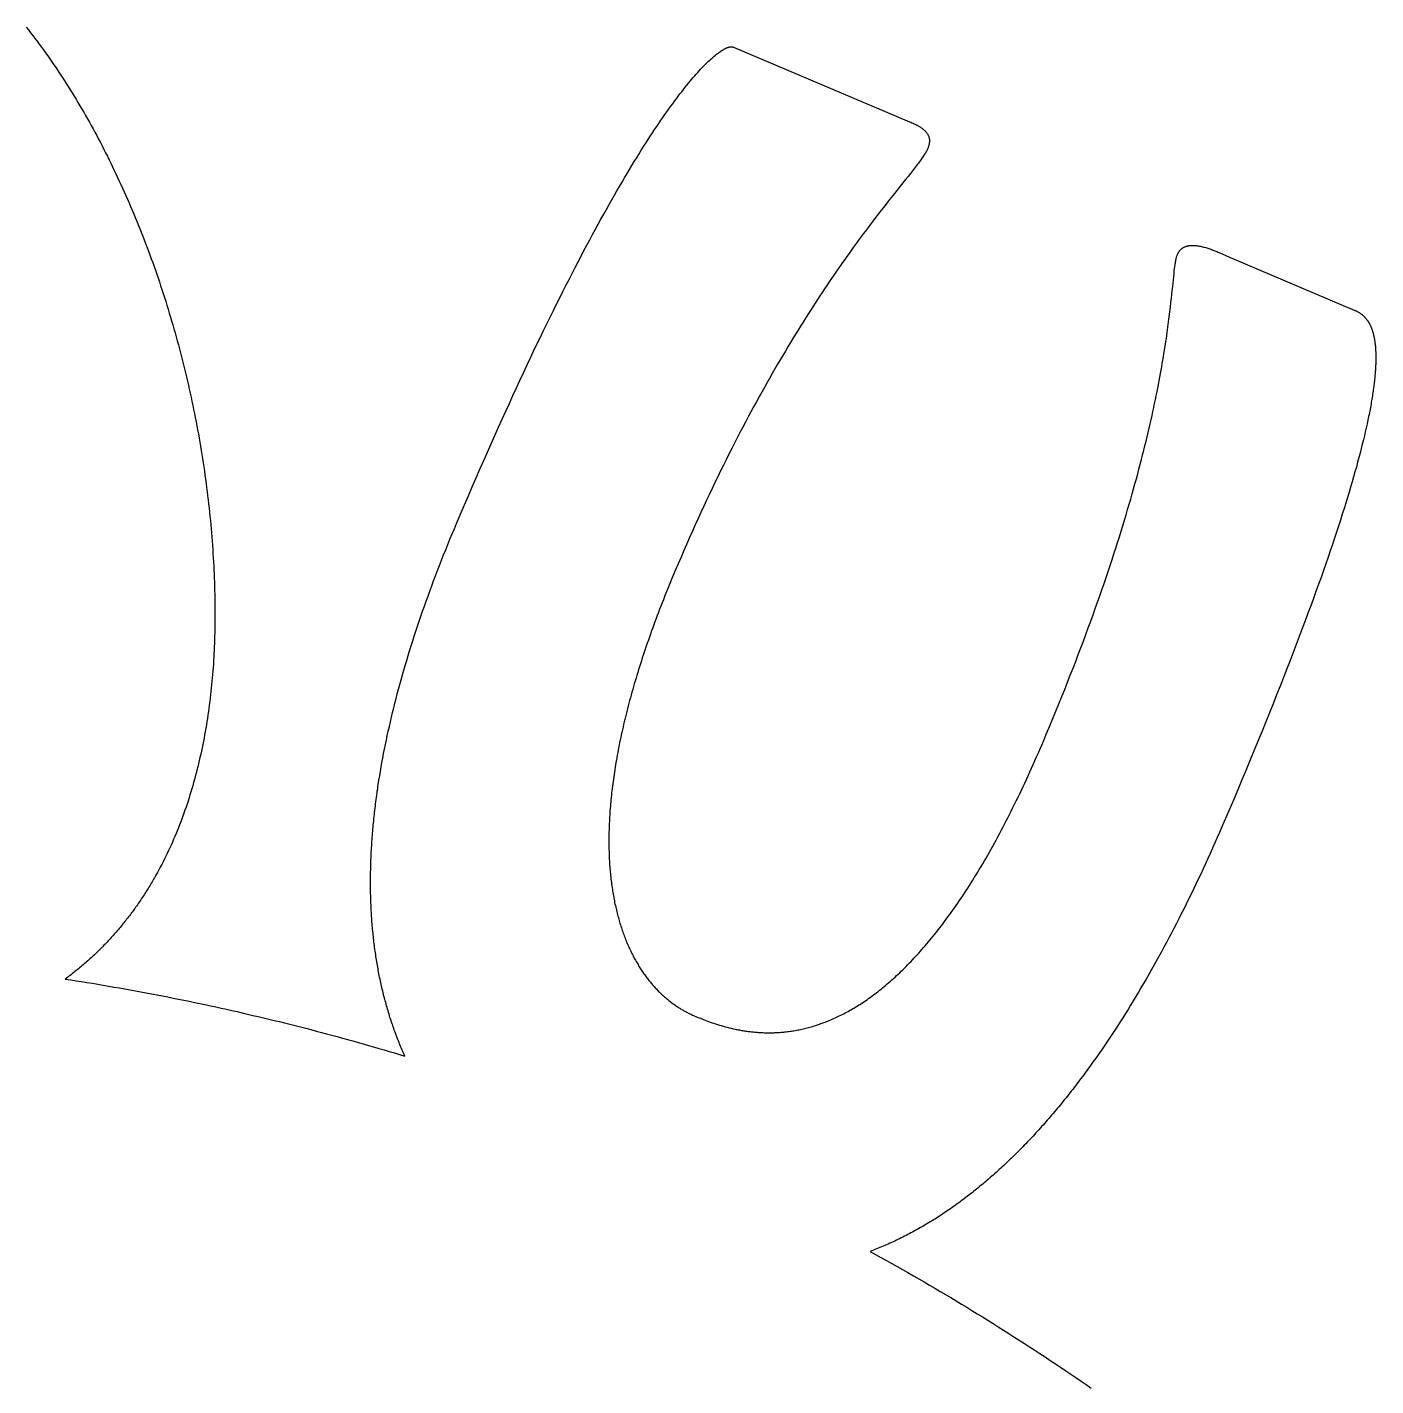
# Model space of a CAD drawing. Extents: x 156 to 510, y 849 to 1306.
# Drawn here: x 391.92 to 423.74, y 1077.97 to 1110.04 of the extents above; entities that cross this region are included whole.
import ezdxf

# ---------------------------------------------------------------- set-up
doc = ezdxf.new("R2010")
doc.units = 0
doc.layers.add('color#3f3f3fff', color=1, linetype='CONTINUOUS')

msp = doc.modelspace()

# ---------------------------------------------------------------- linework, layer by layer
at = {"layer": 'color#3f3f3fff'}
msp.add_lwpolyline([(391.892, 1110.045), (391.944, 1109.979), (391.995, 1109.913), (392.047, 1109.846), (392.098, 1109.779), (392.149, 1109.711), (392.199, 1109.643), (392.25, 1109.575), (392.3, 1109.506), (392.35, 1109.436), (392.4, 1109.366), (392.449, 1109.296), (392.498, 1109.225), (392.547, 1109.154), (392.596, 1109.082), (392.644, 1109.01), (392.692, 1108.938), (392.74, 1108.865), (392.788, 1108.791), (392.835, 1108.718), (392.882, 1108.644), (392.929, 1108.569), (392.976, 1108.494), (393.022, 1108.419), (393.068, 1108.343), (393.114, 1108.266), (393.159, 1108.19), (393.204, 1108.113), (393.249, 1108.036), (393.294, 1107.958), (393.338, 1107.88), (393.383, 1107.801), (393.426, 1107.722), (393.47, 1107.643), (393.513, 1107.564), (393.556, 1107.484), (393.599, 1107.403), (393.642, 1107.323), (393.684, 1107.242), (393.726, 1107.16), (393.767, 1107.079), (393.809, 1106.997), (393.85, 1106.914), (393.89, 1106.832), (393.931, 1106.749), (393.971, 1106.665), (394.011, 1106.582), (394.05, 1106.498), (394.09, 1106.413), (394.129, 1106.329), (394.167, 1106.244), (394.206, 1106.159), (394.244, 1106.073), (394.282, 1105.987), (394.319, 1105.901), (394.356, 1105.815), (394.393, 1105.728), (394.43, 1105.641), (394.466, 1105.554), (394.502, 1105.467), (394.538, 1105.379), (394.573, 1105.291), (394.608, 1105.203), (394.643, 1105.114), (394.677, 1105.026), (394.711, 1104.937), (394.745, 1104.847), (394.778, 1104.758), (394.812, 1104.668), (394.844, 1104.578), (394.877, 1104.488), (394.909, 1104.397), (394.941, 1104.307), (394.972, 1104.216), (395.004, 1104.125), (395.035, 1104.033), (395.065, 1103.942), (395.095, 1103.85), (395.125, 1103.758), (395.155, 1103.666), (395.184, 1103.574), (395.213, 1103.481), (395.241, 1103.389), (395.27, 1103.296), (395.298, 1103.203), (395.325, 1103.109), (395.352, 1103.016), (395.379, 1102.922), (395.406, 1102.829), (395.432, 1102.735), (395.458, 1102.641), (395.483, 1102.546), (395.508, 1102.452), (395.533, 1102.358), (395.558, 1102.263), (395.582, 1102.168), (395.606, 1102.073), (395.629, 1101.978), (395.652, 1101.883), (395.675, 1101.788), (395.697, 1101.692), (395.719, 1101.596), (395.741, 1101.501), (395.762, 1101.405), (395.783, 1101.309), (395.804, 1101.213), (395.824, 1101.117), (395.844, 1101.021), (395.863, 1100.924), (395.882, 1100.828), (395.901, 1100.731), (395.919, 1100.635), (395.937, 1100.538), (395.955, 1100.442), (395.972, 1100.345), (395.989, 1100.248), (396.006, 1100.151), (396.022, 1100.054), (396.038, 1099.957), (396.053, 1099.86), (396.068, 1099.763), (396.083, 1099.665), (396.097, 1099.568), (396.111, 1099.471), (396.124, 1099.374), (396.137, 1099.276), (396.15, 1099.179), (396.162, 1099.082), (396.174, 1098.984), (396.186, 1098.887), (396.197, 1098.789), (396.208, 1098.692), (396.218, 1098.594), (396.228, 1098.497), (396.238, 1098.399), (396.247, 1098.302), (396.256, 1098.204), (396.264, 1098.107), (396.272, 1098.01), (396.28, 1097.912), (396.287, 1097.815), (396.294, 1097.717), (396.3, 1097.62), (396.306, 1097.523), (396.312, 1097.426), (396.317, 1097.328), (396.322, 1097.231), (396.326, 1097.134), (396.33, 1097.037), (396.334, 1096.94), (396.337, 1096.843), (396.34, 1096.746), (396.342, 1096.649), (396.344, 1096.552), (396.345, 1096.456), (396.346, 1096.359), (396.347, 1096.263), (396.347, 1096.166), (396.347, 1096.083), (396.346, 1095.999), (396.345, 1095.916), (396.344, 1095.833), (396.342, 1095.749), (396.34, 1095.667), (396.338, 1095.584), (396.335, 1095.501), (396.331, 1095.419), (396.328, 1095.336), (396.324, 1095.254), (396.319, 1095.172), (396.314, 1095.091), (396.309, 1095.009), (396.303, 1094.928), (396.297, 1094.846), (396.291, 1094.765), (396.284, 1094.684), (396.276, 1094.604), (396.269, 1094.523), (396.26, 1094.443), (396.252, 1094.363), (396.243, 1094.283), (396.234, 1094.203), (396.224, 1094.124), (396.214, 1094.044), (396.203, 1093.965), (396.192, 1093.887), (396.181, 1093.808), (396.169, 1093.729), (396.157, 1093.651), (396.144, 1093.573), (396.131, 1093.496), (396.117, 1093.418), (396.103, 1093.341), (396.089, 1093.264), (396.074, 1093.187), (396.059, 1093.11), (396.043, 1093.034), (396.027, 1092.958), (396.011, 1092.882), (395.994, 1092.807), (395.977, 1092.731), (395.959, 1092.656), (395.941, 1092.581), (395.922, 1092.507), (395.903, 1092.433), (395.883, 1092.359), (395.864, 1092.285), (395.843, 1092.212), (395.822, 1092.138), (395.801, 1092.066), (395.779, 1091.993), (395.757, 1091.921), (395.735, 1091.849), (395.712, 1091.777), (395.688, 1091.706), (395.664, 1091.635), (395.64, 1091.564), (395.615, 1091.493), (395.59, 1091.423), (395.564, 1091.353), (395.538, 1091.284), (395.511, 1091.214), (395.484, 1091.145), (395.456, 1091.077), (395.428, 1091.009), (395.4, 1090.941), (395.371, 1090.873), (395.342, 1090.806), (395.312, 1090.739), (395.282, 1090.672), (395.251, 1090.606), (395.22, 1090.54), (395.188, 1090.475), (395.156, 1090.409), (395.123, 1090.344), (395.09, 1090.28), (395.056, 1090.216), (395.022, 1090.152), (394.988, 1090.089), (394.953, 1090.026), (394.917, 1089.963), (394.9, 1089.932), (394.882, 1089.901), (394.863, 1089.87), (394.845, 1089.839), (394.827, 1089.808), (394.808, 1089.777), (394.79, 1089.747), (394.771, 1089.716), (394.752, 1089.686), (394.733, 1089.655), (394.714, 1089.625), (394.695, 1089.595), (394.675, 1089.565), (394.656, 1089.535), (394.636, 1089.505), (394.617, 1089.476), (394.597, 1089.446), (394.577, 1089.416), (394.557, 1089.387), (394.537, 1089.358), (394.516, 1089.328), (394.496, 1089.299), (394.475, 1089.27), (394.455, 1089.241), (394.434, 1089.212), (394.413, 1089.184), (394.392, 1089.155), (394.371, 1089.127), (394.35, 1089.098), (394.328, 1089.07), (394.307, 1089.042), (394.285, 1089.014), (394.263, 1088.986), (394.241, 1088.958), (394.219, 1088.93), (394.197, 1088.902), (394.175, 1088.875), (394.152, 1088.847), (394.13, 1088.82), (394.107, 1088.793), (394.085, 1088.765), (394.062, 1088.738), (394.039, 1088.711), (394.015, 1088.685), (393.992, 1088.658), (393.969, 1088.631), (393.945, 1088.605), (393.922, 1088.578), (393.898, 1088.552), (393.874, 1088.526), (393.85, 1088.5), (393.826, 1088.474), (393.802, 1088.448), (393.777, 1088.423), (393.753, 1088.397), (393.728, 1088.371), (393.703, 1088.346), (393.678, 1088.321), (393.653, 1088.296), (393.628, 1088.271), (393.603, 1088.246), (393.578, 1088.221), (393.552, 1088.196), (393.526, 1088.172), (393.501, 1088.147), (393.475, 1088.123), (393.449, 1088.099), (393.423, 1088.075), (393.396, 1088.051), (393.37, 1088.027), (393.343, 1088.003), (393.317, 1087.98), (393.29, 1087.956), (393.263, 1087.933), (393.236, 1087.909), (393.209, 1087.886), (393.181, 1087.863), (393.154, 1087.84), (393.126, 1087.818), (393.099, 1087.795), (393.071, 1087.773), (393.043, 1087.75), (393.015, 1087.728), (392.986, 1087.706), (392.958, 1087.684), (392.93, 1087.662), (392.901, 1087.64), (392.872, 1087.618), (392.843, 1087.597), (392.814, 1087.575), (392.942, 1087.556), (393.07, 1087.536), (393.198, 1087.515), (393.326, 1087.495), (393.454, 1087.474), (393.582, 1087.452), (393.709, 1087.431), (393.837, 1087.409), (393.964, 1087.387), (394.091, 1087.365), (394.219, 1087.342), (394.346, 1087.32), (394.473, 1087.296), (394.6, 1087.273), (394.726, 1087.249), (394.853, 1087.225), (394.98, 1087.201), (395.106, 1087.177), (395.233, 1087.152), (395.359, 1087.127), (395.485, 1087.102), (395.612, 1087.076), (395.738, 1087.05), (395.864, 1087.024), (395.99, 1086.998), (396.115, 1086.971), (396.241, 1086.944), (396.367, 1086.917), (396.492, 1086.889), (396.618, 1086.861), (396.743, 1086.833), (396.868, 1086.805), (396.993, 1086.776), (397.118, 1086.748), (397.243, 1086.718), (397.368, 1086.689), (397.493, 1086.659), (397.618, 1086.629), (397.742, 1086.599), (397.867, 1086.569), (397.991, 1086.538), (398.116, 1086.507), (398.24, 1086.476), (398.364, 1086.444), (398.488, 1086.412), (398.612, 1086.38), (398.736, 1086.348), (398.86, 1086.315), (398.983, 1086.282), (399.107, 1086.249), (399.23, 1086.215), (399.354, 1086.182), (399.477, 1086.148), (399.6, 1086.113), (399.724, 1086.079), (399.847, 1086.044), (399.969, 1086.009), (400.092, 1085.974), (400.215, 1085.938), (400.338, 1085.902), (400.46, 1085.866), (400.583, 1085.83), (400.705, 1085.793), (400.827, 1085.756), (400.812, 1085.792), (400.796, 1085.827), (400.78, 1085.863), (400.765, 1085.898), (400.75, 1085.934), (400.735, 1085.97), (400.72, 1086.006), (400.705, 1086.042), (400.691, 1086.078), (400.676, 1086.114), (400.662, 1086.151), (400.648, 1086.187), (400.634, 1086.224), (400.62, 1086.26), (400.606, 1086.297), (400.593, 1086.334), (400.58, 1086.371), (400.566, 1086.408), (400.553, 1086.446), (400.541, 1086.483), (400.528, 1086.52), (400.515, 1086.558), (400.503, 1086.596), (400.491, 1086.634), (400.478, 1086.671), (400.466, 1086.709), (400.455, 1086.748), (400.443, 1086.786), (400.432, 1086.824), (400.42, 1086.863), (400.409, 1086.901), (400.398, 1086.94), (400.387, 1086.979), (400.376, 1087.018), (400.366, 1087.057), (400.355, 1087.096), (400.345, 1087.135), (400.335, 1087.174), (400.325, 1087.214), (400.315, 1087.253), (400.306, 1087.293), (400.296, 1087.333), (400.287, 1087.373), (400.278, 1087.413), (400.269, 1087.453), (400.26, 1087.493), (400.251, 1087.534), (400.243, 1087.574), (400.234, 1087.614), (400.226, 1087.655), (400.218, 1087.696), (400.21, 1087.737), (400.202, 1087.778), (400.195, 1087.819), (400.187, 1087.86), (400.18, 1087.901), (400.173, 1087.943), (400.166, 1087.984), (400.159, 1088.026), (400.153, 1088.068), (400.146, 1088.11), (400.14, 1088.152), (400.134, 1088.194), (400.128, 1088.236), (400.122, 1088.278), (400.116, 1088.321), (400.111, 1088.363), (400.105, 1088.406), (400.1, 1088.448), (400.095, 1088.491), (400.09, 1088.534), (400.086, 1088.577), (400.081, 1088.621), (400.077, 1088.664), (400.072, 1088.707), (400.068, 1088.751), (400.064, 1088.794), (400.061, 1088.838), (400.057, 1088.882), (400.053, 1088.926), (400.05, 1088.97), (400.047, 1089.014), (400.044, 1089.058), (400.041, 1089.103), (400.039, 1089.147), (400.036, 1089.192), (400.034, 1089.236), (400.032, 1089.281), (400.03, 1089.326), (400.028, 1089.371), (400.026, 1089.416), (400.025, 1089.461), (400.023, 1089.507), (400.022, 1089.552), (400.021, 1089.598), (400.02, 1089.643), (400.02, 1089.689), (400.019, 1089.735), (400.019, 1089.781), (400.019, 1089.827), (400.019, 1089.873), (400.019, 1089.92), (400.019, 1089.966), (400.019, 1090.013), (400.02, 1090.059), (400.021, 1090.106), (400.022, 1090.153), (400.023, 1090.2), (400.024, 1090.247), (400.025, 1090.294), (400.027, 1090.341), (400.029, 1090.389), (400.031, 1090.436), (400.033, 1090.484), (400.035, 1090.532), (400.037, 1090.579), (400.04, 1090.627), (400.043, 1090.675), (400.046, 1090.724), (400.049, 1090.772), (400.052, 1090.82), (400.055, 1090.869), (400.059, 1090.917), (400.063, 1090.966), (400.067, 1091.015), (400.071, 1091.064), (400.075, 1091.113), (400.079, 1091.162), (400.084, 1091.211), (400.089, 1091.26), (400.093, 1091.31), (400.099, 1091.359), (400.104, 1091.409), (400.109, 1091.459), (400.115, 1091.509), (400.12, 1091.559), (400.126, 1091.609), (400.132, 1091.659), (400.139, 1091.709), (400.145, 1091.76), (400.152, 1091.81), (400.158, 1091.861), (400.165, 1091.912), (400.172, 1091.962), (400.179, 1092.013), (400.187, 1092.065), (400.194, 1092.116), (400.202, 1092.167), (400.218, 1092.27), (400.235, 1092.373), (400.252, 1092.477), (400.27, 1092.581), (400.289, 1092.686), (400.308, 1092.791), (400.328, 1092.896), (400.349, 1093.002), (400.37, 1093.108), (400.392, 1093.215), (400.415, 1093.322), (400.438, 1093.43), (400.463, 1093.538), (400.487, 1093.646), (400.513, 1093.755), (400.539, 1093.864), (400.566, 1093.974), (400.593, 1094.084), (400.622, 1094.195), (400.651, 1094.306), (400.68, 1094.417), (400.71, 1094.529), (400.741, 1094.641), (400.773, 1094.754), (400.805, 1094.867), (400.839, 1094.98), (400.872, 1095.094), (400.907, 1095.209), (400.942, 1095.324), (400.978, 1095.439), (401.014, 1095.555), (401.052, 1095.671), (401.089, 1095.787), (401.128, 1095.904), (401.167, 1096.021), (401.208, 1096.139), (401.248, 1096.257), (401.29, 1096.376), (401.332, 1096.495), (401.375, 1096.615), (401.418, 1096.734), (401.463, 1096.855), (401.508, 1096.976), (401.553, 1097.097), (401.6, 1097.218), (401.647, 1097.34), (401.695, 1097.463), (401.743, 1097.586), (401.793, 1097.709), (401.842, 1097.832), (401.893, 1097.957), (401.945, 1098.081), (401.997, 1098.206), (402.05, 1098.331), (402.143, 1098.551), (402.236, 1098.768), (402.328, 1098.982), (402.419, 1099.194), (402.509, 1099.403), (402.599, 1099.609), (402.689, 1099.813), (402.777, 1100.014), (402.865, 1100.212), (402.953, 1100.408), (403.039, 1100.601), (403.125, 1100.792), (403.21, 1100.98), (403.295, 1101.165), (403.379, 1101.349), (403.462, 1101.529), (403.545, 1101.707), (403.626, 1101.883), (403.708, 1102.056), (403.788, 1102.227), (403.868, 1102.395), (403.947, 1102.561), (404.026, 1102.724), (404.104, 1102.885), (404.181, 1103.044), (404.258, 1103.2), (404.333, 1103.354), (404.409, 1103.506), (404.483, 1103.655), (404.557, 1103.802), (404.63, 1103.947), (404.703, 1104.09), (404.775, 1104.23), (404.846, 1104.368), (404.916, 1104.504), (404.986, 1104.638), (405.055, 1104.769), (405.124, 1104.898), (405.192, 1105.026), (405.259, 1105.151), (405.326, 1105.274), (405.391, 1105.394), (405.457, 1105.513), (405.521, 1105.63), (405.585, 1105.744), (405.648, 1105.857), (405.711, 1105.967), (405.773, 1106.076), (405.834, 1106.182), (405.894, 1106.287), (405.954, 1106.389), (406.013, 1106.49), (406.072, 1106.589), (406.13, 1106.685), (406.187, 1106.78), (406.244, 1106.873), (406.3, 1106.964), (406.355, 1107.053), (406.409, 1107.14), (406.463, 1107.226), (406.517, 1107.31), (406.569, 1107.391), (406.621, 1107.471), (406.672, 1107.55), (406.723, 1107.626), (406.773, 1107.701), (406.822, 1107.774), (406.871, 1107.846), (406.919, 1107.915), (406.966, 1107.983), (407.013, 1108.05), (407.059, 1108.114), (407.104, 1108.177), (407.149, 1108.239), (407.193, 1108.298), (407.236, 1108.357), (407.279, 1108.413), (407.321, 1108.468), (407.362, 1108.522), (407.403, 1108.574), (407.443, 1108.625), (407.482, 1108.674), (407.521, 1108.721), (407.559, 1108.767), (407.596, 1108.812), (407.633, 1108.855), (407.669, 1108.897), (407.705, 1108.937), (407.739, 1108.976), (407.773, 1109.014), (407.807, 1109.05), (407.84, 1109.085), (407.872, 1109.118), (407.903, 1109.15), (407.934, 1109.181), (407.964, 1109.211), (407.994, 1109.239), (408.023, 1109.266), (408.051, 1109.292), (408.079, 1109.317), (408.106, 1109.34), (408.132, 1109.363), (408.157, 1109.384), (408.182, 1109.404), (408.207, 1109.422), (408.23, 1109.44), (408.253, 1109.457), (408.276, 1109.472), (408.297, 1109.486), (408.318, 1109.5), (408.339, 1109.512), (408.358, 1109.523), (408.377, 1109.533), (408.387, 1109.538), (408.396, 1109.542), (408.405, 1109.546), (408.414, 1109.55), (408.422, 1109.554), (408.431, 1109.558), (408.439, 1109.561), (408.447, 1109.564), (408.455, 1109.566), (408.463, 1109.569), (408.471, 1109.571), (408.478, 1109.573), (408.486, 1109.575), (408.493, 1109.577), (408.5, 1109.578), (408.507, 1109.579), (408.513, 1109.58), (408.52, 1109.581), (408.526, 1109.581), (408.532, 1109.582), (408.538, 1109.582), (408.544, 1109.581), (408.55, 1109.581), (408.555, 1109.58), (408.561, 1109.58), (408.566, 1109.579), (408.571, 1109.577), (408.576, 1109.576), (408.581, 1109.574), (408.585, 1109.573), (412.682, 1107.837), (412.738, 1107.813), (412.766, 1107.801), (412.794, 1107.788), (412.822, 1107.776), (412.85, 1107.763), (412.878, 1107.749), (412.892, 1107.742), (412.905, 1107.735), (412.919, 1107.728), (412.932, 1107.721), (412.945, 1107.714), (412.958, 1107.706), (412.971, 1107.698), (412.984, 1107.691), (412.996, 1107.683), (413.008, 1107.675), (413.02, 1107.667), (413.032, 1107.658), (413.043, 1107.65), (413.055, 1107.641), (413.066, 1107.632), (413.076, 1107.623), (413.087, 1107.614), (413.097, 1107.605), (413.106, 1107.595), (413.116, 1107.585), (413.125, 1107.575), (413.133, 1107.565), (413.141, 1107.555), (413.149, 1107.544), (413.156, 1107.534), (413.163, 1107.523), (413.17, 1107.511), (413.176, 1107.5), (413.182, 1107.488), (413.187, 1107.476), (413.191, 1107.464), (413.195, 1107.451), (413.199, 1107.439), (413.202, 1107.426), (413.205, 1107.413), (413.206, 1107.406), (413.207, 1107.399), (413.207, 1107.392), (413.208, 1107.385), (413.209, 1107.378), (413.209, 1107.371), (413.209, 1107.364), (413.209, 1107.357), (413.209, 1107.35), (413.209, 1107.342), (413.208, 1107.335), (413.208, 1107.327), (413.207, 1107.32), (413.206, 1107.312), (413.205, 1107.304), (413.204, 1107.297), (413.202, 1107.289), (413.201, 1107.281), (413.197, 1107.265), (413.193, 1107.248), (413.188, 1107.231), (413.182, 1107.214), (413.175, 1107.197), (413.168, 1107.179), (413.161, 1107.163), (413.153, 1107.146), (413.144, 1107.128), (413.134, 1107.11), (413.123, 1107.091), (413.112, 1107.071), (413.099, 1107.051), (413.086, 1107.03), (413.071, 1107.008), (413.056, 1106.986), (413.04, 1106.962), (413.023, 1106.938), (413.006, 1106.913), (412.987, 1106.888), (412.968, 1106.862), (412.948, 1106.835), (412.927, 1106.807), (412.905, 1106.778), (412.859, 1106.718), (412.81, 1106.655), (412.758, 1106.589), (412.703, 1106.52), (412.645, 1106.447), (412.52, 1106.29), (412.384, 1106.12), (412.312, 1106.029), (412.238, 1105.935), (412.161, 1105.836), (412.081, 1105.734), (411.999, 1105.628), (411.915, 1105.518), (411.871, 1105.462), (411.828, 1105.404), (411.783, 1105.345), (411.739, 1105.286), (411.693, 1105.225), (411.647, 1105.164), (411.601, 1105.101), (411.554, 1105.037), (411.506, 1104.972), (411.458, 1104.907), (411.41, 1104.84), (411.361, 1104.772), (411.311, 1104.702), (411.261, 1104.632), (411.21, 1104.561), (411.159, 1104.488), (411.108, 1104.415), (411.056, 1104.34), (411.003, 1104.264), (410.95, 1104.187), (410.897, 1104.109), (410.843, 1104.03), (410.789, 1103.95), (410.734, 1103.868), (410.679, 1103.785), (410.624, 1103.702), (410.568, 1103.616), (410.512, 1103.53), (410.455, 1103.443), (410.398, 1103.354), (410.34, 1103.264), (410.283, 1103.173), (410.225, 1103.08), (410.166, 1102.987), (410.107, 1102.892), (410.048, 1102.796), (409.988, 1102.699), (409.929, 1102.6), (409.868, 1102.5), (409.808, 1102.399), (409.747, 1102.296), (409.686, 1102.193), (409.625, 1102.088), (409.563, 1101.981), (409.501, 1101.873), (409.439, 1101.764), (409.376, 1101.654), (409.314, 1101.542), (409.251, 1101.429), (409.187, 1101.315), (409.124, 1101.199), (409.06, 1101.082), (408.996, 1100.964), (408.932, 1100.844), (408.868, 1100.723), (408.803, 1100.6), (408.738, 1100.476), (408.673, 1100.351), (408.608, 1100.224), (408.543, 1100.096), (408.478, 1099.966), (408.412, 1099.835), (408.346, 1099.702), (408.28, 1099.568), (408.214, 1099.433), (408.148, 1099.296), (408.082, 1099.158), (408.015, 1099.018), (407.949, 1098.877), (407.882, 1098.734), (407.815, 1098.589), (407.749, 1098.444), (407.682, 1098.296), (407.615, 1098.147), (407.548, 1097.997), (407.48, 1097.845), (407.413, 1097.692), (407.346, 1097.537), (407.279, 1097.38), (407.211, 1097.222), (407.178, 1097.144), (407.146, 1097.066), (407.114, 1096.988), (407.082, 1096.911), (407.05, 1096.834), (407.019, 1096.758), (406.989, 1096.681), (406.958, 1096.605), (406.929, 1096.53), (406.899, 1096.454), (406.87, 1096.38), (406.841, 1096.305), (406.813, 1096.231), (406.785, 1096.157), (406.757, 1096.083), (406.73, 1096.01), (406.703, 1095.937), (406.677, 1095.864), (406.651, 1095.791), (406.625, 1095.719), (406.6, 1095.648), (406.575, 1095.576), (406.55, 1095.505), (406.526, 1095.434), (406.502, 1095.364), (406.479, 1095.294), (406.456, 1095.224), (406.433, 1095.154), (406.411, 1095.085), (406.388, 1095.016), (406.367, 1094.948), (406.345, 1094.88), (406.324, 1094.812), (406.304, 1094.744), (406.284, 1094.677), (406.264, 1094.61), (406.244, 1094.543), (406.225, 1094.477), (406.206, 1094.411), (406.187, 1094.345), (406.169, 1094.28), (406.151, 1094.215), (406.134, 1094.15), (406.116, 1094.085), (406.1, 1094.021), (406.083, 1093.957), (406.067, 1093.894), (406.051, 1093.83), (406.035, 1093.768), (406.02, 1093.705), (406.005, 1093.643), (405.991, 1093.581), (405.977, 1093.519), (405.963, 1093.458), (405.949, 1093.396), (405.936, 1093.336), (405.923, 1093.275), (405.91, 1093.215), (405.898, 1093.155), (405.886, 1093.096), (405.874, 1093.036), (405.863, 1092.977), (405.852, 1092.919), (405.841, 1092.86), (405.83, 1092.802), (405.82, 1092.744), (405.81, 1092.687), (405.801, 1092.63), (405.791, 1092.573), (405.782, 1092.516), (405.774, 1092.46), (405.765, 1092.404), (405.757, 1092.349), (405.749, 1092.293), (405.742, 1092.238), (405.735, 1092.183), (405.728, 1092.129), (405.721, 1092.075), (405.715, 1092.021), (405.709, 1091.967), (405.703, 1091.914), (405.697, 1091.861), (405.692, 1091.808), (405.687, 1091.756), (405.682, 1091.704), (405.678, 1091.652), (405.674, 1091.6), (405.67, 1091.549), (405.666, 1091.498), (405.663, 1091.447), (405.66, 1091.397), (405.657, 1091.347), (405.655, 1091.297), (405.652, 1091.248), (405.65, 1091.198), (405.649, 1091.149), (405.647, 1091.101), (405.646, 1091.052), (405.645, 1091.004), (405.644, 1090.957), (405.644, 1090.909), (405.643, 1090.862), (405.643, 1090.815), (405.644, 1090.768), (405.644, 1090.722), (405.645, 1090.676), (405.646, 1090.63), (405.647, 1090.584), (405.648, 1090.539), (405.65, 1090.494), (405.652, 1090.449), (405.654, 1090.405), (405.657, 1090.361), (405.659, 1090.317), (405.662, 1090.274), (405.665, 1090.23), (405.669, 1090.187), (405.672, 1090.144), (405.676, 1090.102), (405.68, 1090.06), (405.684, 1090.018), (405.689, 1089.976), (405.693, 1089.935), (405.698, 1089.894), (405.703, 1089.853), (405.708, 1089.813), (405.714, 1089.772), (405.72, 1089.732), (405.726, 1089.693), (405.732, 1089.653), (405.738, 1089.614), (405.745, 1089.575), (405.751, 1089.536), (405.758, 1089.498), (405.766, 1089.46), (405.773, 1089.422), (405.78, 1089.385), (405.788, 1089.347), (405.796, 1089.31), (405.804, 1089.274), (405.813, 1089.237), (405.821, 1089.201), (405.83, 1089.165), (405.839, 1089.129), (405.848, 1089.094), (405.857, 1089.059), (405.867, 1089.024), (405.876, 1088.989), (405.886, 1088.955), (405.896, 1088.921), (405.906, 1088.887), (405.916, 1088.853), (405.927, 1088.82), (405.938, 1088.787), (405.949, 1088.754), (405.96, 1088.722), (405.971, 1088.689), (405.982, 1088.657), (405.994, 1088.626), (406.005, 1088.594), (406.017, 1088.563), (406.029, 1088.532), (406.041, 1088.501), (406.054, 1088.471), (406.066, 1088.441), (406.079, 1088.411), (406.091, 1088.381), (406.104, 1088.352), (406.117, 1088.322), (406.131, 1088.294), (406.144, 1088.265), (406.158, 1088.236), (406.171, 1088.208), (406.185, 1088.18), (406.199, 1088.153), (406.213, 1088.125), (406.227, 1088.098), (406.242, 1088.071), (406.256, 1088.045), (406.271, 1088.018), (406.286, 1087.992), (406.3, 1087.966), (406.316, 1087.94), (406.331, 1087.915), (406.346, 1087.89), (406.361, 1087.865), (406.377, 1087.84), (406.392, 1087.816), (406.408, 1087.792), (406.424, 1087.768), (406.44, 1087.744), (406.456, 1087.721), (406.472, 1087.697), (406.489, 1087.674), (406.505, 1087.652), (406.522, 1087.629), (406.538, 1087.607), (406.555, 1087.585), (406.572, 1087.563), (406.589, 1087.542), (406.606, 1087.521), (406.623, 1087.499), (406.641, 1087.479), (406.658, 1087.458), (406.675, 1087.438), (406.693, 1087.418), (406.711, 1087.398), (406.728, 1087.378), (406.746, 1087.359), (406.764, 1087.34), (406.782, 1087.321), (406.8, 1087.302), (406.818, 1087.284), (406.837, 1087.266), (406.855, 1087.248), (406.873, 1087.23), (406.892, 1087.213), (406.911, 1087.195), (406.929, 1087.178), (406.948, 1087.162), (406.967, 1087.145), (406.986, 1087.129), (407.005, 1087.113), (407.024, 1087.097), (407.043, 1087.081), (407.062, 1087.066), (407.081, 1087.05), (407.1, 1087.036), (407.12, 1087.021), (407.139, 1087.006), (407.158, 1086.992), (407.178, 1086.978), (407.197, 1086.964), (407.217, 1086.951), (407.237, 1086.937), (407.256, 1086.924), (407.276, 1086.911), (407.296, 1086.898), (407.316, 1086.886), (407.336, 1086.874), (407.355, 1086.862), (407.375, 1086.85), (407.395, 1086.838), (407.415, 1086.827), (407.436, 1086.816), (407.456, 1086.805), (407.476, 1086.794), (407.496, 1086.784), (407.516, 1086.773), (407.536, 1086.763), (407.557, 1086.754), (407.577, 1086.744), (407.597, 1086.735), (407.618, 1086.725), (407.638, 1086.716), (407.658, 1086.708), (407.693, 1086.693), (407.729, 1086.678), (407.765, 1086.663), (407.802, 1086.649), (407.839, 1086.634), (407.878, 1086.619), (407.917, 1086.604), (407.956, 1086.589), (407.996, 1086.574), (408.037, 1086.56), (408.079, 1086.545), (408.121, 1086.531), (408.163, 1086.517), (408.207, 1086.503), (408.251, 1086.489), (408.295, 1086.476), (408.34, 1086.463), (408.386, 1086.45), (408.432, 1086.438), (408.479, 1086.426), (408.527, 1086.414), (408.575, 1086.403), (408.624, 1086.393), (408.648, 1086.387), (408.673, 1086.382), (408.698, 1086.378), (408.723, 1086.373), (408.748, 1086.368), (408.773, 1086.364), (408.798, 1086.359), (408.824, 1086.355), (408.85, 1086.351), (408.875, 1086.347), (408.901, 1086.343), (408.927, 1086.34), (408.954, 1086.337), (408.98, 1086.333), (409.006, 1086.33), (409.033, 1086.327), (409.06, 1086.325), (409.087, 1086.322), (409.113, 1086.32), (409.141, 1086.318), (409.168, 1086.316), (409.195, 1086.314), (409.223, 1086.312), (409.25, 1086.311), (409.278, 1086.31), (409.306, 1086.309), (409.334, 1086.308), (409.362, 1086.307), (409.39, 1086.307), (409.419, 1086.307), (409.447, 1086.307), (409.476, 1086.307), (409.505, 1086.308), (409.534, 1086.309), (409.562, 1086.31), (409.592, 1086.311), (409.621, 1086.313), (409.65, 1086.314), (409.68, 1086.316), (409.709, 1086.319), (409.739, 1086.321), (409.769, 1086.324), (409.799, 1086.327), (409.829, 1086.33), (409.859, 1086.334), (409.889, 1086.338), (409.919, 1086.342), (409.95, 1086.346), (409.981, 1086.351), (410.011, 1086.356), (410.042, 1086.361), (410.073, 1086.367), (410.104, 1086.373), (410.135, 1086.379), (410.166, 1086.386), (410.198, 1086.392), (410.229, 1086.399), (410.261, 1086.407), (410.292, 1086.415), (410.324, 1086.423), (410.356, 1086.431), (410.388, 1086.44), (410.42, 1086.449), (410.452, 1086.458), (410.485, 1086.468), (410.517, 1086.478), (410.55, 1086.488), (410.582, 1086.499), (410.615, 1086.51), (410.648, 1086.522), (410.68, 1086.534), (410.713, 1086.546), (410.746, 1086.558), (410.78, 1086.571), (410.813, 1086.584), (410.846, 1086.598), (410.88, 1086.612), (410.913, 1086.627), (410.947, 1086.641), (410.981, 1086.657), (411.014, 1086.672), (411.048, 1086.688), (411.082, 1086.704), (411.116, 1086.721), (411.151, 1086.738), (411.185, 1086.756), (411.219, 1086.774), (411.254, 1086.792), (411.288, 1086.811), (411.323, 1086.831), (411.357, 1086.85), (411.392, 1086.87), (411.427, 1086.891), (411.462, 1086.912), (411.497, 1086.933), (411.532, 1086.955), (411.567, 1086.977), (411.602, 1087), (411.638, 1087.023), (411.673, 1087.047), (411.709, 1087.071), (411.744, 1087.096), (411.78, 1087.121), (411.816, 1087.146), (411.851, 1087.172), (411.887, 1087.199), (411.923, 1087.226), (411.959, 1087.253), (411.995, 1087.281), (412.031, 1087.309), (412.068, 1087.338), (412.104, 1087.368), (412.14, 1087.398), (412.177, 1087.428), (412.213, 1087.459), (412.25, 1087.49), (412.286, 1087.522), (412.323, 1087.555), (412.36, 1087.587), (412.397, 1087.621), (412.434, 1087.655), (412.471, 1087.689), (412.508, 1087.724), (412.545, 1087.76), (412.582, 1087.796), (412.619, 1087.833), (412.656, 1087.87), (412.694, 1087.908), (412.731, 1087.946), (412.769, 1087.985), (412.806, 1088.025), (412.844, 1088.065), (412.881, 1088.105), (412.919, 1088.146), (412.957, 1088.188), (412.994, 1088.23), (413.032, 1088.273), (413.07, 1088.316), (413.108, 1088.361), (413.146, 1088.405), (413.184, 1088.45), (413.222, 1088.496), (413.261, 1088.543), (413.299, 1088.59), (413.337, 1088.637), (413.375, 1088.685), (413.414, 1088.734), (413.452, 1088.784), (413.491, 1088.834), (413.529, 1088.885), (413.568, 1088.936), (413.606, 1088.988), (413.645, 1089.04), (413.684, 1089.094), (413.722, 1089.147), (413.761, 1089.202), (413.8, 1089.257), (413.839, 1089.313), (413.878, 1089.369), (413.916, 1089.427), (413.955, 1089.484), (413.994, 1089.543), (414.033, 1089.602), (414.073, 1089.662), (414.112, 1089.722), (414.151, 1089.783), (414.19, 1089.845), (414.229, 1089.908), (414.268, 1089.971), (414.308, 1090.035), (414.347, 1090.099), (414.386, 1090.164), (414.426, 1090.23), (414.465, 1090.297), (414.505, 1090.364), (414.544, 1090.432), (414.584, 1090.501), (414.623, 1090.571), (414.663, 1090.641), (414.702, 1090.712), (414.742, 1090.784), (414.782, 1090.856), (414.821, 1090.929), (414.861, 1091.003), (414.901, 1091.078), (414.94, 1091.153), (414.98, 1091.229), (415.02, 1091.306), (415.06, 1091.384), (415.1, 1091.462), (415.139, 1091.541), (415.179, 1091.621), (415.219, 1091.702), (415.259, 1091.783), (415.299, 1091.865), (415.339, 1091.948), (415.379, 1092.032), (415.419, 1092.117), (415.459, 1092.202), (415.499, 1092.288), (415.539, 1092.375), (415.579, 1092.463), (415.619, 1092.551), (415.659, 1092.641), (415.699, 1092.731), (415.739, 1092.822), (415.779, 1092.913), (415.819, 1093.006), (415.859, 1093.099), (415.899, 1093.194), (415.975, 1093.373), (416.049, 1093.55), (416.122, 1093.725), (416.193, 1093.899), (416.264, 1094.072), (416.333, 1094.243), (416.401, 1094.412), (416.467, 1094.58), (416.533, 1094.746), (416.597, 1094.91), (416.66, 1095.074), (416.722, 1095.235), (416.783, 1095.395), (416.842, 1095.553), (416.901, 1095.71), (416.958, 1095.866), (417.014, 1096.02), (417.069, 1096.172), (417.123, 1096.323), (417.176, 1096.472), (417.228, 1096.62), (417.279, 1096.766), (417.329, 1096.911), (417.378, 1097.054), (417.425, 1097.196), (417.472, 1097.336), (417.518, 1097.475), (417.562, 1097.612), (417.606, 1097.748), (417.649, 1097.882), (417.691, 1098.015), (417.732, 1098.147), (417.772, 1098.277), (417.811, 1098.405), (417.849, 1098.533), (417.886, 1098.658), (417.922, 1098.783), (417.958, 1098.905), (417.993, 1099.027), (418.026, 1099.147), (418.059, 1099.265), (418.092, 1099.383), (418.123, 1099.498), (418.153, 1099.613), (418.183, 1099.726), (418.212, 1099.837), (418.24, 1099.947), (418.268, 1100.056), (418.295, 1100.164), (418.321, 1100.27), (418.346, 1100.374), (418.37, 1100.478), (418.394, 1100.579), (418.417, 1100.68), (418.44, 1100.779), (418.462, 1100.877), (418.483, 1100.974), (418.504, 1101.069), (418.524, 1101.163), (418.543, 1101.255), (418.562, 1101.346), (418.58, 1101.436), (418.597, 1101.525), (418.614, 1101.612), (418.631, 1101.698), (418.647, 1101.783), (418.662, 1101.866), (418.677, 1101.948), (418.691, 1102.029), (418.705, 1102.109), (418.719, 1102.187), (418.732, 1102.264), (418.744, 1102.339), (418.756, 1102.414), (418.768, 1102.487), (418.779, 1102.559), (418.789, 1102.629), (418.8, 1102.699), (418.81, 1102.767), (418.819, 1102.834), (418.828, 1102.9), (418.837, 1102.964), (418.846, 1103.027), (418.854, 1103.089), (418.862, 1103.15), (418.869, 1103.21), (418.884, 1103.325), (418.897, 1103.436), (418.909, 1103.542), (418.92, 1103.644), (418.93, 1103.74), (418.94, 1103.832), (418.949, 1103.92), (418.966, 1104.081), (418.974, 1104.155), (418.981, 1104.224), (418.988, 1104.289), (418.996, 1104.35), (418.999, 1104.378), (419.003, 1104.406), (419.007, 1104.433), (419.01, 1104.458), (419.014, 1104.482), (419.018, 1104.506), (419.022, 1104.528), (419.026, 1104.549), (419.03, 1104.569), (419.034, 1104.588), (419.039, 1104.606), (419.043, 1104.623), (419.048, 1104.639), (419.053, 1104.654), (419.058, 1104.668), (419.063, 1104.681), (419.068, 1104.692), (419.073, 1104.703), (419.078, 1104.713), (419.084, 1104.723), (419.089, 1104.732), (419.095, 1104.742), (419.101, 1104.751), (419.107, 1104.759), (419.114, 1104.768), (419.121, 1104.776), (419.127, 1104.783), (419.135, 1104.791), (419.142, 1104.798), (419.149, 1104.805), (419.157, 1104.811), (419.165, 1104.817), (419.173, 1104.823), (419.181, 1104.829), (419.189, 1104.835), (419.197, 1104.84), (419.206, 1104.845), (419.215, 1104.849), (419.224, 1104.854), (419.233, 1104.858), (419.242, 1104.862), (419.251, 1104.865), (419.261, 1104.869), (419.271, 1104.872), (419.28, 1104.875), (419.29, 1104.877), (419.3, 1104.88), (419.31, 1104.882), (419.321, 1104.884), (419.331, 1104.886), (419.341, 1104.887), (419.352, 1104.888), (419.363, 1104.89), (419.374, 1104.891), (419.385, 1104.891), (419.396, 1104.892), (419.407, 1104.892), (419.418, 1104.892), (419.429, 1104.892), (419.44, 1104.892), (419.452, 1104.892), (419.463, 1104.891), (419.475, 1104.89), (419.487, 1104.889), (419.498, 1104.888), (419.51, 1104.887), (419.534, 1104.884), (419.558, 1104.88), (419.582, 1104.876), (419.606, 1104.872), (419.631, 1104.866), (419.655, 1104.861), (419.68, 1104.855), (419.704, 1104.848), (419.729, 1104.841), (419.753, 1104.834), (419.778, 1104.826), (419.803, 1104.818), (419.827, 1104.81), (419.851, 1104.801), (419.876, 1104.793), (419.9, 1104.784), (419.924, 1104.775), (419.947, 1104.765), (419.971, 1104.756), (419.994, 1104.747), (420.016, 1104.737), (420.061, 1104.718), (420.104, 1104.699), (420.146, 1104.681), (420.185, 1104.663), (420.222, 1104.646), (420.289, 1104.615), (420.319, 1104.602), (420.345, 1104.59), (423.234, 1103.366), (423.248, 1103.36), (423.262, 1103.354), (423.276, 1103.347), (423.29, 1103.34), (423.304, 1103.333), (423.318, 1103.326), (423.333, 1103.317), (423.347, 1103.309), (423.361, 1103.3), (423.376, 1103.29), (423.39, 1103.28), (423.404, 1103.27), (423.418, 1103.259), (423.432, 1103.247), (423.446, 1103.235), (423.46, 1103.222), (423.474, 1103.208), (423.481, 1103.201), (423.488, 1103.194), (423.494, 1103.187), (423.501, 1103.179), (423.508, 1103.171), (423.514, 1103.163), (423.521, 1103.155), (423.527, 1103.147), (423.534, 1103.138), (423.54, 1103.129), (423.546, 1103.12), (423.553, 1103.111), (423.559, 1103.102), (423.565, 1103.092), (423.571, 1103.082), (423.577, 1103.072), (423.583, 1103.062), (423.589, 1103.051), (423.595, 1103.041), (423.6, 1103.03), (423.606, 1103.018), (423.611, 1103.007), (423.617, 1102.995), (423.622, 1102.983), (423.628, 1102.971), (423.633, 1102.959), (423.638, 1102.946), (423.643, 1102.933), (423.648, 1102.92), (423.653, 1102.906), (423.657, 1102.893), (423.662, 1102.878), (423.666, 1102.864), (423.671, 1102.85), (423.675, 1102.835), (423.679, 1102.82), (423.683, 1102.804), (423.687, 1102.788), (423.691, 1102.772), (423.695, 1102.756), (423.699, 1102.739), (423.702, 1102.722), (423.705, 1102.705), (423.709, 1102.688), (423.712, 1102.67), (423.715, 1102.651), (423.717, 1102.633), (423.72, 1102.614), (423.723, 1102.595), (423.725, 1102.575), (423.727, 1102.556), (423.73, 1102.535), (423.732, 1102.515), (423.733, 1102.494), (423.735, 1102.473), (423.737, 1102.451), (423.738, 1102.43), (423.739, 1102.407), (423.74, 1102.385), (423.741, 1102.362), (423.742, 1102.338), (423.743, 1102.315), (423.743, 1102.291), (423.743, 1102.266), (423.743, 1102.241), (423.743, 1102.216), (423.743, 1102.19), (423.743, 1102.164), (423.742, 1102.138), (423.741, 1102.111), (423.74, 1102.084), (423.739, 1102.057), (423.738, 1102.029), (423.736, 1102), (423.734, 1101.971), (423.732, 1101.942), (423.73, 1101.913), (423.728, 1101.883), (423.726, 1101.852), (423.723, 1101.821), (423.72, 1101.79), (423.717, 1101.758), (423.713, 1101.726), (423.71, 1101.693), (423.706, 1101.66), (423.702, 1101.627), (423.698, 1101.593), (423.693, 1101.558), (423.689, 1101.523), (423.684, 1101.488), (423.679, 1101.452), (423.674, 1101.416), (423.668, 1101.379), (423.662, 1101.342), (423.656, 1101.304), (423.65, 1101.266), (423.644, 1101.228), (423.637, 1101.189), (423.63, 1101.149), (423.623, 1101.109), (423.615, 1101.068), (423.608, 1101.027), (423.6, 1100.986), (423.592, 1100.944), (423.583, 1100.901), (423.574, 1100.858), (423.565, 1100.814), (423.556, 1100.77), (423.537, 1100.68), (423.517, 1100.588), (423.495, 1100.494), (423.473, 1100.398), (423.449, 1100.3), (423.425, 1100.199), (423.399, 1100.096), (423.372, 1099.991), (423.344, 1099.884), (423.314, 1099.774), (423.284, 1099.662), (423.252, 1099.548), (423.219, 1099.431), (423.184, 1099.312), (423.149, 1099.19), (423.112, 1099.066), (423.074, 1098.94), (423.034, 1098.811), (422.993, 1098.679), (422.951, 1098.545), (422.907, 1098.409), (422.862, 1098.269), (422.816, 1098.127), (422.768, 1097.983), (422.719, 1097.835), (422.668, 1097.685), (422.616, 1097.532), (422.562, 1097.377), (422.507, 1097.219), (422.45, 1097.057), (422.391, 1096.893), (422.331, 1096.727), (422.27, 1096.557), (422.207, 1096.384), (422.142, 1096.208), (422.076, 1096.03), (422.008, 1095.848), (421.938, 1095.664), (421.867, 1095.476), (421.794, 1095.285), (421.719, 1095.091), (421.643, 1094.894), (421.564, 1094.694), (421.485, 1094.491), (421.403, 1094.284), (421.319, 1094.075), (421.234, 1093.862), (421.147, 1093.645), (421.058, 1093.426), (420.967, 1093.203), (420.874, 1092.977), (420.779, 1092.747), (420.683, 1092.514), (420.584, 1092.278), (420.484, 1092.038), (420.382, 1091.794), (420.277, 1091.547), (420.223, 1091.419), (420.168, 1091.292), (420.113, 1091.165), (420.058, 1091.038), (420.003, 1090.913), (419.947, 1090.788), (419.892, 1090.664), (419.836, 1090.54), (419.78, 1090.418), (419.724, 1090.295), (419.667, 1090.174), (419.611, 1090.053), (419.554, 1089.933), (419.497, 1089.814), (419.44, 1089.695), (419.383, 1089.577), (419.326, 1089.46), (419.268, 1089.343), (419.21, 1089.227), (419.153, 1089.112), (419.094, 1088.998), (419.036, 1088.884), (418.978, 1088.771), (418.919, 1088.659), (418.86, 1088.547), (418.801, 1088.436), (418.742, 1088.326), (418.683, 1088.216), (418.623, 1088.107), (418.563, 1087.999), (418.504, 1087.892), (418.444, 1087.785), (418.383, 1087.679), (418.323, 1087.574), (418.262, 1087.47), (418.201, 1087.366), (418.14, 1087.263), (418.079, 1087.161), (418.018, 1087.059), (417.956, 1086.958), (417.895, 1086.858), (417.833, 1086.759), (417.771, 1086.66), (417.708, 1086.562), (417.646, 1086.465), (417.583, 1086.369), (417.521, 1086.273), (417.458, 1086.178), (417.394, 1086.084), (417.331, 1085.991), (417.268, 1085.898), (417.204, 1085.806), (417.14, 1085.715), (417.076, 1085.625), (417.012, 1085.535), (416.947, 1085.446), (416.882, 1085.358), (416.85, 1085.314), (416.818, 1085.271), (416.785, 1085.227), (416.753, 1085.184), (416.72, 1085.141), (416.687, 1085.098), (416.655, 1085.056), (416.622, 1085.013), (416.589, 1084.971), (416.556, 1084.929), (416.523, 1084.887), (416.491, 1084.845), (416.458, 1084.804), (416.425, 1084.763), (416.392, 1084.722), (416.358, 1084.681), (416.325, 1084.64), (416.292, 1084.6), (416.259, 1084.559), (416.226, 1084.519), (416.192, 1084.479), (416.159, 1084.439), (416.126, 1084.4), (416.092, 1084.361), (416.059, 1084.321), (416.025, 1084.283), (415.991, 1084.244), (415.958, 1084.205), (415.924, 1084.167), (415.89, 1084.129), (415.856, 1084.091), (415.823, 1084.053), (415.789, 1084.015), (415.755, 1083.978), (415.721, 1083.941), (415.687, 1083.904), (415.653, 1083.867), (415.619, 1083.83), (415.584, 1083.794), (415.55, 1083.758), (415.516, 1083.722), (415.482, 1083.686), (415.447, 1083.651), (415.413, 1083.615), (415.378, 1083.58), (415.344, 1083.545), (415.309, 1083.51), (415.275, 1083.476), (415.24, 1083.441), (415.205, 1083.407), (415.171, 1083.373), (415.136, 1083.339), (415.101, 1083.306), (415.066, 1083.272), (415.031, 1083.239), (414.996, 1083.206), (414.961, 1083.173), (414.926, 1083.141), (414.891, 1083.108), (414.856, 1083.076), (414.821, 1083.044), (414.785, 1083.012), (414.75, 1082.981), (414.715, 1082.949), (414.679, 1082.918), (414.644, 1082.887), (414.608, 1082.856), (414.573, 1082.826), (414.537, 1082.795), (414.501, 1082.765), (414.466, 1082.735), (414.43, 1082.706), (414.394, 1082.676), (414.358, 1082.647), (414.322, 1082.618), (414.287, 1082.589), (414.251, 1082.56), (414.215, 1082.532), (414.178, 1082.503), (414.142, 1082.475), (414.106, 1082.447), (414.07, 1082.42), (414.034, 1082.392), (413.997, 1082.365), (413.961, 1082.338), (413.925, 1082.311), (413.888, 1082.284), (413.852, 1082.258), (413.815, 1082.232), (413.778, 1082.205), (413.742, 1082.18), (413.705, 1082.154), (413.668, 1082.129), (413.631, 1082.103), (413.595, 1082.078), (413.558, 1082.054), (413.521, 1082.029), (413.484, 1082.005), (413.447, 1081.981), (413.41, 1081.957), (413.372, 1081.933), (413.335, 1081.909), (413.298, 1081.886), (413.261, 1081.863), (413.223, 1081.84), (413.186, 1081.818), (413.148, 1081.795), (413.111, 1081.773), (413.073, 1081.751), (413.036, 1081.729), (412.998, 1081.707), (412.961, 1081.686), (412.923, 1081.665), (412.885, 1081.644), (412.847, 1081.623), (412.809, 1081.603), (412.771, 1081.582), (412.733, 1081.562), (412.695, 1081.542), (412.657, 1081.522), (412.619, 1081.503), (412.581, 1081.484), (412.543, 1081.465), (412.505, 1081.446), (412.466, 1081.427), (412.428, 1081.409), (412.389, 1081.391), (412.351, 1081.373), (412.312, 1081.355), (412.274, 1081.337), (412.235, 1081.32), (412.197, 1081.303), (412.158, 1081.286), (412.119, 1081.269), (412.08, 1081.253), (412.041, 1081.237), (412.002, 1081.221), (411.963, 1081.205), (411.924, 1081.189), (411.885, 1081.174), (411.846, 1081.159), (411.807, 1081.144), (411.936, 1081.073), (412.064, 1081.003), (412.192, 1080.931), (412.32, 1080.86), (412.447, 1080.788), (412.575, 1080.716), (412.702, 1080.644), (412.829, 1080.571), (412.956, 1080.498), (413.083, 1080.425), (413.209, 1080.351), (413.335, 1080.277), (413.461, 1080.203), (413.587, 1080.128), (413.713, 1080.054), (413.838, 1079.978), (413.963, 1079.903), (414.088, 1079.827), (414.213, 1079.751), (414.338, 1079.675), (414.462, 1079.598), (414.586, 1079.521), (414.71, 1079.444), (414.834, 1079.366), (414.958, 1079.288), (415.081, 1079.21), (415.204, 1079.132), (415.327, 1079.053), (415.45, 1078.974), (415.572, 1078.894), (415.695, 1078.815), (415.817, 1078.735), (415.939, 1078.654), (416.06, 1078.574), (416.182, 1078.493), (416.303, 1078.412), (416.424, 1078.33), (416.545, 1078.248), (416.666, 1078.166), (416.786, 1078.084), (416.906, 1078.001), (417.026, 1077.918)], dxfattribs=at)

doc.saveas('drawing.dxf')
